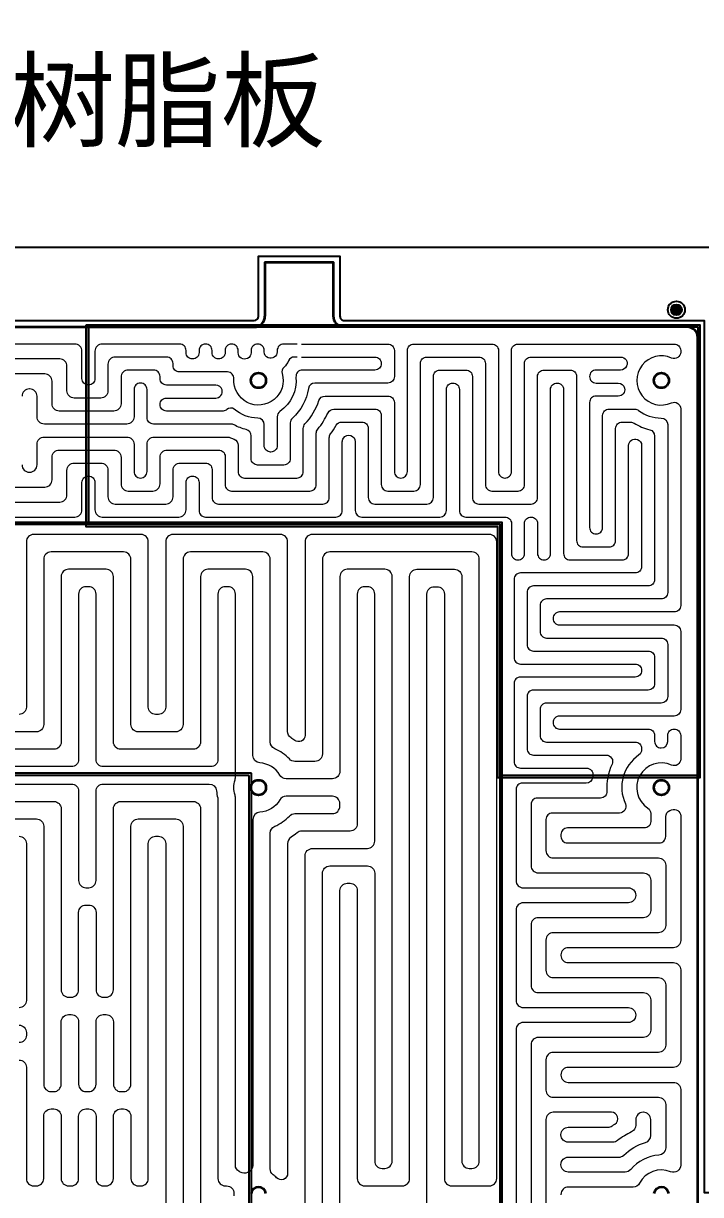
# Model space of a CAD drawing. Header units: millimetres. Extents: x -5937 to 68925, y -3068 to 5300.
# Drawn here: x 60488 to 60804, y 4191 to 4738 of the extents above; entities that cross this region are included whole.
import ezdxf

# ---------------------------------------------------------------- set-up
doc = ezdxf.new("R2010")
doc.units = ezdxf.units.MM
doc.header["$LTSCALE"] = 7
for name, color, linetype, lineweight in [('参照', 6, 'Continuous', 9), ('填充', 3, 'Continuous', 9), ('文字层', 5, 'Continuous', 25)]:
    doc.layers.add(name, color=color, linetype=linetype, lineweight=lineweight)
doc.layers.add('发热分区', color=20, linetype='Continuous')
doc.layers.add('菲林', color=21, linetype='Continuous')
doc.styles.add('宋体', font='simsun.ttf')

msp = doc.modelspace()

# ---------------------------------------------------------------- hatches: boundary and pattern name
at = {"layer": '填充', "ltscale": 10}
h = msp.add_hatch(color=3, dxfattribs=at)
h.dxf.hatch_style = 1
edge = h.paths.add_edge_path()
edge.add_arc((60793.154, 4604.056), 2.5, 540, 900)
edge = h.paths.add_edge_path(flags=16)
edge.add_arc((60793.154, 4604.056), 1.5, 540, 900)
h = msp.add_hatch(color=3, dxfattribs=at)
h.dxf.hatch_style = 1
edge = h.paths.add_edge_path()
edge.add_arc((60793.154, 4604.056), 0.95, 540, 900)
edge = h.paths.add_edge_path(flags=16)
edge.add_arc((60793.154, 4604.056), 0.55, 540, 900)

# ---------------------------------------------------------------- linework, layer by layer
at = {"color": 7, "linetype": 'Continuous', "lineweight": 35}
for points in [[(59655.154, 4601.056), (59655.154, 4626.056), (59639.154, 4626.056), (59623.154, 4626.056), (59623.154, 4601.056, -0.4142136), (59618.154, 4596.056), (59458.154, 4596.056, 0.4142136), (59453.154, 4591.056), (59453.154, 3791.056, 0.4142136), (59458.154, 3786.056), (60798.154, 3786.056, 0.4142136), (60803.154, 3791.056), (60803.154, 4591.056, 0.4142136), (60798.154, 4596.056), (60638.154, 4596.056, -0.4142136), (60633.154, 4601.056), (60633.154, 4626.056), (60617.154, 4626.056), (60601.154, 4626.056), (60601.154, 4601.056)], [(59655.154, 4601.056, 0.4142136), (59660.154, 4596.056), (60596.154, 4596.056, 0.4142136), (60601.154, 4601.056)], [(60601.618, 4191.556, 0.8660254), (60594.69, 4191.556)], [(60789.618, 4191.556, 0.8660254), (60782.69, 4191.556)]]:
    msp.add_lwpolyline(points, format="xyb", dxfattribs=at)
at = {"color": 4}
for points in [[(59737.488, 4596.056), (60518.82, 4596.056), (60518.82, 4504.801), (59737.488, 4504.801)], [(60803.154, 4386.616), (60710.899, 4386.616), (60710.899, 3995.496), (60803.154, 3995.496)]]:
    msp.add_lwpolyline(points, close=True, dxfattribs=at)
at = {"color": 5}
for points in [[(60517.82, 4597.056), (60804.154, 4597.056), (60804.154, 4385.616), (60709.899, 4385.616), (60709.899, 4502.801), (60517.82, 4502.801)], [(60518.82, 4596.056), (60803.154, 4596.056), (60803.154, 4386.616), (60710.899, 4386.616), (60710.899, 4503.801), (60518.82, 4503.801), (60518.82, 4596.056)]]:
    msp.add_lwpolyline(points, close=True, dxfattribs=at)
at = {"color": 7, "linetype": 'Continuous', "lineweight": 35}
for centre in [(60598.154, 4571.056), (60786.154, 4571.056), (60598.154, 4381.056), (60786.154, 4381.056)]:
    msp.add_circle(centre, 3.5, dxfattribs=at)
at = {"layer": '参照'}
for points in [[(60616.154, 4588.056), (60609.883, 4588.056, 0.4142136), (60606.883, 4585.056), (60606.883, 4584.377, -0.5388378), (60602.697, 4581.621, 0.0013685), (60602.64, 4581.645, -0.3011741), (60600.81, 4584.408), (60600.81, 4585.056, 0.4142136), (60597.81, 4588.056), (60597.737, 4588.056, 0.4142136), (60594.737, 4585.056), (60594.737, 4584.059, -0.2854735), (60593.064, 4581.369, 0.0014106), (60593.006, 4581.34, -0.5576947), (60588.663, 4584.022), (60588.663, 4585.056, 0.4142136), (60585.663, 4588.056), (60585.59, 4588.056, 0.4142136), (60582.59, 4585.056), (60582.59, 4584.077, -0.4142136), (60579.59, 4581.077), (60579.517, 4581.077, -0.4142136), (60576.517, 4584.077), (60576.517, 4585.056, 0.4142136), (60573.517, 4588.056), (60573.444, 4588.056, 0.4142136), (60570.444, 4585.056), (60570.444, 4584.077, -0.4142136), (60567.444, 4581.077), (60567.37, 4581.077, -0.4142136), (60564.37, 4584.077), (60564.37, 4585.056, 0.4142136), (60561.37, 4588.056), (60525.258, 4588.056, 0.4142136), (60521.858, 4584.656), (60521.858, 4571.931, -0.4142136), (60518.858, 4568.931), (60518.783, 4568.931, -0.4142136), (60515.783, 4571.931), (60515.783, 4584.656, 0.4142136), (60512.383, 4588.056), (60470.292, 4588.056, 0.4142136)], [(60618.154, 4588.056), (60658.543, 4588.056, -0.4142136), (60661.543, 4585.056), (60661.543, 4572.836, -0.4142136), (60658.543, 4569.836), (60624.464, 4569.836, 0.3683645), (60621.502, 4567.312, -0.1716852), (60613.952, 4553.462, 0.2129188), (60612.956, 4551.23), (60612.956, 4534.586, -0.4142136), (60609.956, 4531.586), (60597.737, 4531.586, -0.4142136), (60594.737, 4534.586), (60594.737, 4545.195, 0.3446375), (60592.459, 4548.106, -0.065042), (60586.755, 4550.339, 0.1264272), (60585.308, 4550.711), (60549.151, 4550.711, -0.4142136), (60546.151, 4553.711), (60546.151, 4566.836, 0.4142136), (60543.151, 4569.836), (60543.077, 4569.836, 0.4142136), (60540.077, 4566.836), (60540.077, 4554.111, -0.4142136), (60536.677, 4550.711), (60498.23, 4550.711, -0.4142136), (60494.83, 4554.111), (60494.83, 4563.703, 0.4142136), (60491.43, 4567.103), (60491.245, 4567.103, 0.4142136), (60487.845, 4563.703)], [(60487.845, 4531.646, 0.4142136), (60491.245, 4528.246), (60491.43, 4528.246, 0.4142136), (60494.83, 4531.646), (60494.83, 4541.238, -0.4142136), (60498.23, 4544.638), (60536.677, 4544.638, -0.4142136), (60540.077, 4541.238), (60540.077, 4528.513, 0.4142136), (60543.077, 4525.513), (60543.151, 4525.513, 0.4142136), (60546.151, 4528.513), (60546.151, 4541.238, -0.4142136), (60549.551, 4544.638), (60583.833, 4544.638, -0.1137458), (60585.146, 4544.335, 0.0153349), (60586.809, 4543.588, -0.303619), (60588.663, 4540.815), (60588.663, 4528.513, 0.4142136), (60591.663, 4525.513), (60616.03, 4525.513, 0.4142136), (60619.03, 4528.513), (60619.03, 4548.684, -0.1904787), (60619.841, 4550.736, 0.1086424), (60626.364, 4561.707, -0.3232996), (60629.212, 4563.763), (60658.543, 4563.763, -0.4142136), (60661.543, 4560.763), (60661.543, 4528.513, 0.4142136), (60664.543, 4525.513), (60664.616, 4525.513, 0.4142136), (60667.616, 4528.513), (60667.616, 4585.056, -0.4142136), (60670.616, 4588.056), (60707.129, 4588.056, -0.4142136), (60710.129, 4585.056), (60710.129, 4528.513, 0.4142136), (60713.129, 4525.513), (60713.202, 4525.513, 0.4142136), (60716.202, 4528.513), (60716.202, 4585.056, -0.4142136), (60719.202, 4588.056), (60792.154, 4588.056, -0.4142136), (60795.154, 4585.056), (60795.154, 4584.257, -0.5454633), (60790.913, 4581.525, 1.5529873), (60790.913, 4560.587, -0.5454633), (60795.154, 4557.856), (60795.154, 4465.988, -0.4142136), (60792.154, 4462.988), (60738.636, 4462.988, 0.4142136), (60735.636, 4459.988), (60735.636, 4459.914, 0.4142136), (60738.636, 4456.914), (60792.154, 4456.914, -0.4142136), (60795.154, 4453.914), (60795.154, 4417.402, -0.4142136), (60792.154, 4414.402), (60738.636, 4414.402, 0.4142136), (60735.636, 4411.402), (60735.636, 4411.328, 0.4142136), (60738.636, 4408.328), (60780.008, 4408.328, -0.4142136), (60783.008, 4405.328), (60783.008, 4402.536, 0.4162127), (60786.028, 4399.536, -0.0008527), (60786.091, 4399.536, 0.4132151), (60789.081, 4402.536), (60789.081, 4405.328, -0.4142136), (60792.081, 4408.328), (60792.154, 4408.328, -0.4142136), (60795.154, 4405.328), (60795.154, 4394.257, -0.5454633), (60790.913, 4391.525, 0.9252548), (60779.834, 4371.448, -0.2524047), (60781.186, 4368.942), (60781.186, 4365.171, -0.4142136), (60778.186, 4362.171), (60742.28, 4362.171, 0.4142136), (60739.28, 4359.171), (60739.28, 4358.187, 0.4142136), (60742.28, 4355.187), (60785.17, 4355.187, 0.4142136), (60788.17, 4358.187), (60788.17, 4367.451, -0.3141601), (60790.132, 4370.266, 0.0183539), (60790.913, 4370.587, -0.5454633), (60795.154, 4367.856), (60795.154, 4309.697, -0.4142136), (60791.754, 4306.297), (60742.68, 4306.297, 0.4142136), (60739.28, 4302.897), (60739.28, 4302.713, 0.4142136), (60742.68, 4299.313), (60791.754, 4299.313, -0.4142136), (60795.154, 4295.913), (60795.154, 4253.823, -0.4142136), (60791.754, 4250.423), (60742.68, 4250.423, 0.4142136), (60739.28, 4247.023), (60739.28, 4246.838, 0.4142136), (60742.68, 4243.438), (60791.754, 4243.438, -0.4142136), (60795.154, 4240.038), (60795.154, 4204.855, -0.5322047), (60790.476, 4201.705, 0.386471), (60775.967, 4196.375, -0.2793546), (60772.953, 4194.548), (60742.68, 4194.548, 0.4142136), (60739.28, 4191.148), (60739.28, 4190.964, 0.4142136)], [(60616.154, 4581.983), (60614.936, 4581.983, 0.2956025), (60612.198, 4580.209, -0.1047364), (60610.081, 4577.305, 0.2873651), (60609.204, 4574.243, -1.1900037), (60586.679, 4571.808, 0.4335072), (60583.685, 4575.004), (60561.297, 4575.004, -0.4142136), (60558.297, 4578.004), (60558.297, 4578.983, 0.4142136), (60555.297, 4581.983), (60531.331, 4581.983, 0.4142136), (60527.931, 4578.583), (60527.931, 4566.258, -0.4142136), (60524.531, 4562.858), (60512.198, 4562.858, -0.4142136), (60508.798, 4566.258), (60508.798, 4577.672, 0.4142136), (60505.398, 4581.072), (60477.277, 4581.072, 0.4142136)], [(60618.154, 4581.983), (60652.469, 4581.983, -0.4142136), (60655.469, 4578.983), (60655.469, 4578.91, -0.4142136), (60652.469, 4575.91), (60618.644, 4575.91, 0.4408907), (60615.656, 4572.639, -0.2698716), (60608.173, 4556.619, 0.2458175), (60606.883, 4554.154), (60606.883, 4540.659, -0.4142136), (60603.883, 4537.659), (60603.81, 4537.659, -0.4142136), (60600.81, 4540.659), (60600.81, 4550.486, 0.4093196), (60597.86, 4553.486, -0.1719683), (60586.861, 4557.592, 0.3803502), (60583.407, 4557.492, -0.1912478), (60581.623, 4556.784), (60555.224, 4556.784, -0.4142136), (60552.224, 4559.784), (60552.224, 4559.858, -0.4142136), (60555.224, 4562.858), (60578.249, 4562.858, 0.4911767), (60581.152, 4566.616, -0.0009197), (60581.135, 4566.678, 0.3422498), (60578.23, 4568.931), (60555.224, 4568.931, -0.4142136), (60552.224, 4571.931), (60552.224, 4572.91, 0.4142136), (60549.224, 4575.91), (60537.404, 4575.91, 0.4142136), (60534.004, 4572.51), (60534.004, 4560.184, -0.4142136), (60530.604, 4556.784), (60505.214, 4556.784, -0.4142136), (60501.814, 4560.184), (60501.814, 4570.688, 0.4142136), (60498.414, 4574.088), (60484.261, 4574.088, 0.4142136)], [(60484.261, 4521.261), (60498.414, 4521.261, 0.4142136), (60501.814, 4524.661), (60501.814, 4535.165, -0.4142136), (60505.214, 4538.565), (60530.604, 4538.565, -0.4142136), (60534.004, 4535.165), (60534.004, 4522.839, 0.4142136), (60537.404, 4519.439), (60548.824, 4519.439, 0.4142136), (60552.224, 4522.839), (60552.224, 4535.165, -0.4142136), (60555.624, 4538.565), (60579.59, 4538.565, -0.4142136), (60582.59, 4535.565), (60582.59, 4522.439, 0.4142136), (60585.59, 4519.439), (60622.103, 4519.439, 0.4142136), (60625.103, 4522.439), (60625.103, 4546.401, -0.1739129), (60625.787, 4548.307, 0.0633907), (60630.605, 4555.956, -0.2916887), (60633.325, 4557.69), (60652.469, 4557.69, -0.4142136), (60655.469, 4554.69), (60655.469, 4522.439, 0.4142136), (60658.469, 4519.439), (60670.689, 4519.439, 0.4142136), (60673.689, 4522.439), (60673.689, 4578.983, -0.4142136), (60676.689, 4581.983), (60701.055, 4581.983, -0.4142136), (60704.055, 4578.983), (60704.055, 4522.439, 0.4142136), (60707.055, 4519.439), (60719.275, 4519.439, 0.4142136), (60722.275, 4522.439), (60722.275, 4578.983, -0.4142136), (60725.275, 4581.983), (60767.17, 4581.983, -0.5354217), (60769.938, 4577.827, 0.000964), (60769.912, 4577.765, -0.3036263), (60767.139, 4575.91), (60755.641, 4575.91, 0.4142136), (60752.641, 4572.91), (60752.641, 4572.836, 0.4142136), (60755.641, 4569.836), (60766.019, 4569.836, -0.3549237), (60768.955, 4567.452, 0.0009099), (60768.968, 4567.389, -0.4772146), (60766.034, 4563.763), (60755.641, 4563.763, 0.4142136), (60752.641, 4560.763), (60752.641, 4502.427, 0.4142136), (60755.641, 4499.427), (60755.715, 4499.427, 0.4142136), (60758.715, 4502.427), (60758.715, 4554.69, -0.4142136), (60761.715, 4557.69), (60773.689, 4557.69, -0.1641832), (60775.506, 4557.077, 0.1632692), (60786.092, 4553.483, -0.4131711), (60789.081, 4550.483), (60789.081, 4472.061, -0.4142136), (60786.081, 4469.061), (60732.563, 4469.061, 0.4142136), (60729.563, 4466.061), (60729.563, 4453.841, 0.4142136), (60732.563, 4450.841), (60786.081, 4450.841, -0.4142136), (60789.081, 4447.841), (60789.081, 4423.475, -0.4142136), (60786.081, 4420.475), (60732.563, 4420.475, 0.4142136), (60729.563, 4417.475), (60729.563, 4405.255, 0.4142136), (60732.563, 4402.255), (60773.934, 4402.255, -0.4142136), (60776.934, 4399.255), (60776.934, 4398.722, -0.2462117), (60775.641, 4396.254, 0.3630135), (60769.335, 4373.399, -0.5456662), (60766.605, 4369.156), (60735.296, 4369.156, 0.4142136), (60732.296, 4366.156), (60732.296, 4351.603, 0.4142136), (60735.696, 4348.203), (60784.77, 4348.203, -0.4142136), (60788.17, 4344.803), (60788.17, 4316.681, -0.4142136), (60784.77, 4313.281), (60735.696, 4313.281, 0.4142136), (60732.296, 4309.881), (60732.296, 4295.728, 0.4142136), (60735.696, 4292.328), (60784.77, 4292.328, -0.4142136), (60788.17, 4288.928), (60788.17, 4260.807, -0.4142136), (60784.77, 4257.407), (60735.696, 4257.407, 0.4142136), (60732.296, 4254.007), (60732.296, 4239.854, 0.4142136), (60735.696, 4236.454), (60784.77, 4236.454, -0.4142136), (60788.17, 4233.054), (60788.17, 4212.885, -0.3957834), (60784.985, 4209.491, 0.2079698), (60771.876, 4202.776, -0.2245436), (60769.248, 4201.533), (60742.68, 4201.533, -0.4142136), (60739.28, 4204.933), (60739.28, 4205.117, -0.4142136), (60742.68, 4208.517), (60766.222, 4208.517, 0.1930017), (60768.571, 4209.459, -0.1176256), (60778.772, 4215.414, 0.3304233), (60781.186, 4218.668), (60781.186, 4226.07, 0.4142136), (60777.786, 4229.47), (60777.601, 4229.47, 0.4142136), (60774.201, 4226.07), (60774.201, 4223.433, -0.2897214), (60772.258, 4220.361, 0.059561), (60765.742, 4216.259, -0.1718518), (60763.602, 4215.501), (60742.68, 4215.501, -0.4142136), (60739.28, 4218.901), (60739.28, 4219.086, -0.4142136), (60742.68, 4222.486), (60761.258, 4222.486, 0.1564032), (60763.236, 4223.12, -0.009475), (60764.467, 4223.965, 0.744119), (60762.816, 4229.47), (60735.696, 4229.47, 0.4142136), (60732.296, 4226.07), (60732.296, 4156.043, 0.4142136)], [(60477.277, 4514.277), (60505.398, 4514.277, 0.4142136), (60508.798, 4517.677), (60508.798, 4529.091, -0.4142136), (60512.198, 4532.491), (60524.531, 4532.491, -0.4142136), (60527.931, 4529.091), (60527.931, 4516.766, 0.4142136), (60531.331, 4513.366), (60554.897, 4513.366, 0.4142136), (60558.297, 4516.766), (60558.297, 4529.091, -0.4142136), (60561.697, 4532.491), (60573.517, 4532.491, -0.4142136), (60576.517, 4529.491), (60576.517, 4516.366, 0.4142136), (60579.517, 4513.366), (60628.176, 4513.366, 0.4142136), (60631.176, 4516.366), (60631.176, 4544.311, -0.1610351), (60631.768, 4546.1, 0.0287271), (60634.407, 4550.117, -0.2679005), (60637.004, 4551.617), (60646.396, 4551.617, -0.4142136), (60649.396, 4548.617), (60649.396, 4516.366, 0.4142136), (60652.396, 4513.366), (60676.762, 4513.366, 0.4142136), (60679.762, 4516.366), (60679.762, 4572.91, -0.4142136), (60682.762, 4575.91), (60694.982, 4575.91, -0.4142136), (60697.982, 4572.91), (60697.982, 4516.366, 0.4142136), (60700.982, 4513.366), (60725.348, 4513.366, 0.4142136), (60728.348, 4516.366), (60728.348, 4572.91, -0.4142136), (60731.348, 4575.91), (60743.568, 4575.91, -0.4142136), (60746.568, 4572.91), (60746.568, 4496.354, 0.4142136), (60749.568, 4493.354), (60761.788, 4493.354, 0.4142136), (60764.788, 4496.354), (60764.788, 4548.617, -0.4142136), (60767.788, 4551.617), (60771.785, 4551.617, -0.1433611), (60773.403, 4551.143, 0.0843982), (60780.7, 4548.048, -0.3475682), (60783.008, 4545.129), (60783.008, 4478.134, -0.4142136), (60780.008, 4475.134), (60726.489, 4475.134, 0.4142136), (60723.489, 4472.134), (60723.489, 4447.768, 0.4142136), (60726.489, 4444.768), (60780.008, 4444.768, -0.4142136), (60783.008, 4441.768), (60783.008, 4429.548, -0.4142136), (60780.008, 4426.548), (60726.489, 4426.548, 0.4142136), (60723.489, 4423.548), (60723.489, 4399.182, 0.4142136), (60726.489, 4396.182), (60760.407, 4396.182, -0.549855), (60763.121, 4391.904, 0.1275635), (60760.752, 4379.342, -0.4340898), (60757.759, 4376.14), (60728.311, 4376.14, 0.4142136), (60725.311, 4373.14), (60725.311, 4344.619, 0.4142136), (60728.711, 4341.219), (60777.786, 4341.219, -0.4142136), (60781.186, 4337.819), (60781.186, 4323.666, -0.4142136), (60777.786, 4320.266), (60728.711, 4320.266, 0.4142136), (60725.311, 4316.866), (60725.311, 4288.744, 0.4142136), (60728.711, 4285.344), (60777.786, 4285.344, -0.4142136), (60781.186, 4281.944), (60781.186, 4267.791, -0.4142136), (60777.786, 4264.391), (60728.711, 4264.391, 0.4142136), (60725.311, 4260.991), (60725.311, 4121.121, 0.4142136)], [(60470.292, 4507.293), (60512.383, 4507.293, 0.4142136), (60515.783, 4510.693), (60515.783, 4523.418, -0.4142136), (60518.783, 4526.418), (60518.858, 4526.418, -0.4142136), (60521.858, 4523.418), (60521.858, 4510.693, 0.4142136), (60525.258, 4507.293), (60560.97, 4507.293, 0.4142136), (60564.37, 4510.693), (60564.37, 4523.418, -0.4142136), (60567.37, 4526.418), (60567.444, 4526.418, -0.4142136), (60570.444, 4523.418), (60570.444, 4510.293, 0.4142136), (60573.444, 4507.293), (60634.249, 4507.293, 0.4142136), (60637.249, 4510.293), (60637.249, 4542.374, -0.150652), (60637.77, 4544.063, 0.0006398), (60637.839, 4544.165, -0.7391338), (60643.323, 4542.482), (60643.323, 4510.293, 0.4142136), (60646.323, 4507.293), (60682.836, 4507.293, 0.4142136), (60685.836, 4510.293), (60685.836, 4566.836, -0.4142136), (60688.836, 4569.836), (60688.909, 4569.836, -0.4142136), (60691.909, 4566.836), (60691.909, 4510.293, 0.4142136), (60694.909, 4507.293), (60713.202, 4507.293, -0.4142136), (60716.202, 4504.293), (60716.202, 4490.281, 0.4142136), (60719.202, 4487.281), (60719.275, 4487.281, 0.4142136), (60722.275, 4490.281), (60722.275, 4504.293, -0.4142136), (60725.275, 4507.293), (60725.348, 4507.293, -0.4142136), (60728.348, 4504.293), (60728.348, 4490.281, 0.4142136), (60731.348, 4487.281), (60731.422, 4487.281, 0.4142136), (60734.422, 4490.281), (60734.422, 4566.836, -0.4142136), (60737.422, 4569.836), (60737.495, 4569.836, -0.4142136), (60740.495, 4566.836), (60740.495, 4490.281, 0.4142136), (60743.495, 4487.281), (60767.861, 4487.281, 0.4142136), (60770.861, 4490.281), (60770.861, 4540.734, -0.5320931), (60774.988, 4543.515, 0.0006037), (60775.055, 4543.488, -0.3060639), (60776.934, 4540.705), (60776.934, 4484.208, -0.4142136), (60773.934, 4481.208), (60720.416, 4481.208, 0.4142136), (60717.416, 4478.208), (60717.416, 4441.695, 0.4142136), (60720.416, 4438.695), (60773.934, 4438.695, -0.4142136), (60776.934, 4435.695), (60776.934, 4435.621, -0.4142136), (60773.934, 4432.621), (60720.416, 4432.621, 0.4142136), (60717.416, 4429.621), (60717.416, 4393.109, 0.4142136), (60720.416, 4390.109), (60751.235, 4390.109, -0.465421), (60754.191, 4386.596, 0.0070308), (60754.048, 4385.695, -0.3727824), (60751.078, 4383.124), (60721.327, 4383.124, 0.4142136), (60718.327, 4380.124), (60718.327, 4337.634, 0.4142136), (60721.727, 4334.234), (60770.801, 4334.234, -0.4142136), (60774.201, 4330.834), (60774.201, 4330.65, -0.4142136), (60770.801, 4327.25), (60721.727, 4327.25, 0.4142136), (60718.327, 4323.85), (60718.327, 4281.76, 0.4142136), (60721.727, 4278.36), (60770.801, 4278.36, -0.4142136), (60774.201, 4274.96), (60774.201, 4274.776, -0.4142136), (60770.801, 4271.376), (60721.727, 4271.376, 0.4142136), (60718.327, 4267.976), (60718.327, 4114.137, 0.4142136)], [(60676.777, 3910.731), (60676.777, 4471.382, -0.4142136), (60680.177, 4474.782), (60681.505, 4474.782, -0.4142136), (60684.905, 4471.382), (60684.905, 4198.52, 0.4142136), (60688.305, 4195.12), (60705.888, 4195.12, 0.4142136), (60709.288, 4198.52), (60709.288, 4495.765, 0.4142136), (60705.888, 4499.165), (60623.283, 4499.165, 0.4142136), (60619.883, 4495.765), (60619.883, 4405.452, -0.6219252), (60615.056, 4403.072, 0.0189531), (60613.341, 4404.289, -0.2531741), (60611.756, 4407.219), (60611.756, 4495.765, 0.4142136), (60608.356, 4499.165), (60558.262, 4499.165, 0.4142136), (60554.862, 4495.765), (60554.862, 4418.584, -0.4142136), (60551.462, 4415.184), (60550.134, 4415.184, -0.4142136), (60546.734, 4418.584), (60546.734, 4495.765, 0.4142136), (60543.334, 4499.165), (60493.24, 4499.165, 0.4142136), (60489.84, 4495.765), (60489.84, 4418.584, -0.4142136), (60486.44, 4415.184)], [(60636.139, 4049.16), (60636.139, 4332.953, -0.4142136), (60639.539, 4336.353), (60640.866, 4336.353, -0.4142136), (60644.266, 4332.953), (60644.266, 4198.52, 0.4142136), (60647.666, 4195.12), (60665.25, 4195.12, 0.4142136), (60668.65, 4198.52), (60668.65, 4479.51, -0.4142136), (60672.05, 4482.91), (60689.633, 4482.91, -0.4142136), (60693.033, 4479.51), (60693.033, 4206.648, 0.4142136), (60696.433, 4203.248), (60697.761, 4203.248, 0.4142136), (60701.161, 4206.648), (60701.161, 4487.637, 0.4142136), (60697.761, 4491.037), (60631.411, 4491.037, 0.4142136), (60628.011, 4487.637), (60628.011, 4396.748, -0.4142136), (60624.511, 4393.248), (60615.145, 4393.248, -0.2092571), (60612.574, 4394.373, 0.1070724), (60605.77, 4399.147, -0.3017751), (60603.628, 4402.372), (60603.628, 4487.637, 0.4142136), (60600.228, 4491.037), (60566.389, 4491.037, 0.4142136), (60562.989, 4487.637), (60562.989, 4410.457, -0.4142136), (60559.589, 4407.057), (60542.006, 4407.057, -0.4142136), (60538.606, 4410.457), (60538.606, 4487.637, 0.4142136), (60535.206, 4491.037), (60501.367, 4491.037, 0.4142136), (60497.967, 4487.637), (60497.967, 4410.457, -0.4142136), (60494.567, 4407.057), (60476.984, 4407.057, -0.4142136)], [(60628.011, 4041.032), (60628.011, 4341.081, -0.4142136), (60631.411, 4344.481), (60648.994, 4344.481, -0.4142136), (60652.394, 4341.081), (60652.394, 4206.648, 0.4142136), (60655.794, 4203.248), (60657.122, 4203.248, 0.4142136), (60660.522, 4206.648), (60660.522, 4479.51, 0.4142136), (60657.122, 4482.91), (60639.539, 4482.91, 0.4142136), (60636.139, 4479.51), (60636.139, 4388.62, -0.4142136), (60632.639, 4385.12), (60611.108, 4385.12, -0.2666305), (60608.085, 4386.855, 0.2515776), (60598.803, 4392.538, -0.3977826), (60595.5, 4396.032), (60595.5, 4479.51, 0.4142136), (60592.1, 4482.91), (60574.517, 4482.91, 0.4142136), (60571.117, 4479.51), (60571.117, 4402.329, -0.4142136), (60567.717, 4398.929), (60533.878, 4398.929, -0.4142136), (60530.478, 4402.329), (60530.478, 4479.51, 0.4142136), (60527.078, 4482.91), (60509.495, 4482.91, 0.4142136), (60506.095, 4479.51), (60506.095, 4402.329, -0.4142136), (60502.695, 4398.929), (60468.857, 4398.929, -0.4142136)], [(60619.883, 4032.904), (60619.883, 4349.109, -0.4142136), (60623.383, 4352.609), (60648.994, 4352.609, 0.4142136), (60652.394, 4356.009), (60652.394, 4471.382, 0.4142136), (60648.994, 4474.782), (60647.666, 4474.782, 0.4142136), (60644.266, 4471.382), (60644.266, 4364.137, -0.4142136), (60640.866, 4360.737), (60618.392, 4360.737, 0.1779113), (60616.126, 4359.904, -0.031344), (60613.341, 4357.823, 0.2531741), (60611.756, 4354.894), (60611.756, 4200.949, -0.6807541), (60606.562, 4198.902, 0.0455386), (60605.003, 4200.294, -0.2375353), (60603.628, 4203.026), (60603.628, 4359.74, -0.3017751), (60605.77, 4362.966, 0.1070724), (60612.574, 4367.739, -0.2092571), (60615.145, 4368.865), (60632.639, 4368.865, 0.4142136), (60636.139, 4372.365), (60636.139, 4373.492, 0.4142136), (60632.639, 4376.992), (60611.108, 4376.992, 0.2666305), (60608.085, 4375.257, -0.2515776), (60598.803, 4369.575, 0.3977826), (60595.5, 4366.08), (60595.5, 4204.671, -0.2963387), (60593.482, 4201.564, 0.0113501), (60593.01, 4201.341, -0.2633699), (60589.664, 4201.513, 0.0143471), (60589.116, 4201.84, -0.2718953), (60587.372, 4204.809), (60587.372, 4376.486, 0.0780936), (60587.209, 4377.529, -0.1571456), (60587.209, 4384.583, 0.0780936), (60587.372, 4385.626), (60587.372, 4471.382, 0.4142136), (60583.972, 4474.782), (60582.645, 4474.782, 0.4142136), (60579.245, 4471.382), (60579.245, 4394.201, -0.4142136), (60575.845, 4390.801), (60525.751, 4390.801, -0.4142136), (60522.351, 4394.201), (60522.351, 4471.382, 0.4142136), (60518.951, 4474.782), (60517.623, 4474.782, 0.4142136), (60514.223, 4471.382), (60514.223, 4394.201, -0.4142136), (60510.823, 4390.801), (60460.729, 4390.801, -0.4142136)], [(60460.729, 4382.673), (60510.823, 4382.673, -0.4142136), (60514.223, 4379.273), (60514.223, 4337.702, 0.4142136), (60517.623, 4334.302), (60518.951, 4334.302, 0.4142136), (60522.351, 4337.702), (60522.351, 4379.273, -0.4142136), (60525.751, 4382.673), (60575.195, 4382.673, -0.391694), (60578.585, 4379.537, 0.0432657), (60579.139, 4376.192, -0.0626942), (60579.245, 4375.349), (60579.245, 4198.52, 0.4142136), (60582.645, 4195.12), (60583.269, 4195.12, -0.4273287), (60586.666, 4191.569, 0.0222883), (60586.666, 4190.544, -0.4273287)], [(60468.857, 4374.546), (60502.695, 4374.546, -0.4142136), (60506.095, 4371.146), (60506.095, 4286.602, 0.4142136), (60509.495, 4283.202), (60510.823, 4283.202, 0.4142136), (60514.223, 4286.602), (60514.223, 4322.774, -0.4142136), (60517.623, 4326.174), (60518.951, 4326.174, -0.4142136), (60522.351, 4322.774), (60522.351, 4286.602, 0.4142136), (60525.751, 4283.202), (60527.078, 4283.202, 0.4142136), (60530.478, 4286.602), (60530.478, 4371.146, -0.4142136), (60533.878, 4374.546), (60567.717, 4374.546, -0.4142136), (60571.117, 4371.146), (60571.117, 4010.967, -0.4142136)], [(60476.984, 4366.418), (60494.567, 4366.418, -0.4142136), (60497.967, 4363.018), (60497.967, 4242.543, 0.4142136), (60501.367, 4239.143), (60502.695, 4239.143, 0.4142136), (60506.095, 4242.543), (60506.095, 4271.674, -0.4142136), (60509.495, 4275.074), (60510.823, 4275.074, -0.4142136), (60514.223, 4271.674), (60514.223, 4242.543, 0.4142136), (60517.623, 4239.143), (60518.951, 4239.143, 0.4142136), (60522.351, 4242.543), (60522.351, 4271.674, -0.4142136), (60525.751, 4275.074), (60527.078, 4275.074, -0.4142136), (60530.478, 4271.674), (60530.478, 4242.543, 0.4142136), (60533.878, 4239.143), (60535.206, 4239.143, 0.4142136), (60538.606, 4242.543), (60538.606, 4363.018, -0.4142136), (60542.006, 4366.418), (60559.589, 4366.418, -0.4142136), (60562.989, 4363.018), (60562.989, 4019.094, -0.4142136)], [(60486.44, 4358.29, -0.4142136), (60489.84, 4354.89), (60489.84, 4281.648, -0.4142136), (60486.44, 4278.248)], [(60486.44, 4253.865, -0.4142136), (60489.84, 4250.465), (60489.84, 4198.52, 0.4142136), (60493.24, 4195.12), (60494.567, 4195.12, 0.4142136), (60497.967, 4198.52), (60497.967, 4227.615, -0.4142136), (60501.367, 4231.015), (60502.695, 4231.015, -0.4142136), (60506.095, 4227.615), (60506.095, 4198.52, 0.4142136), (60509.495, 4195.12), (60510.823, 4195.12, 0.4142136), (60514.223, 4198.52), (60514.223, 4227.615, -0.4142136), (60517.623, 4231.015), (60518.951, 4231.015, -0.4142136), (60522.351, 4227.615), (60522.351, 4198.52, 0.4142136), (60525.751, 4195.12), (60527.078, 4195.12, 0.4142136), (60530.478, 4198.52), (60530.478, 4227.615, -0.4142136), (60533.878, 4231.015), (60535.206, 4231.015, -0.4142136), (60538.606, 4227.615), (60538.606, 4198.52, 0.4142136), (60542.006, 4195.12), (60543.334, 4195.12, 0.4142136), (60546.734, 4198.52), (60546.734, 4354.89, -0.4142136), (60550.134, 4358.29), (60551.462, 4358.29, -0.4142136), (60554.862, 4354.89), (60554.862, 4027.222, -0.4142136)], [(60486.44, 4270.12, -0.4142136), (60489.84, 4266.72), (60489.84, 4265.392, -0.4142136), (60486.44, 4261.992)]]:
    msp.add_lwpolyline(points, format="xyb", dxfattribs=at)
at = {"layer": '发热分区', "color": 2}
for points in [[(59544.41, 4504.801), (59544.41, 3877.312), (60711.899, 3877.312), (60711.899, 4504.801)], [(59545.41, 4503.801), (59545.41, 3878.312), (60710.899, 3878.312), (60710.899, 4503.801)], [(60594.835, 4387.737), (59661.473, 4387.737), (59661.473, 3994.375), (60594.835, 3994.375)], [(60593.835, 4386.737), (59662.473, 4386.737), (59662.473, 3995.375), (60593.835, 3995.375)]]:
    msp.add_lwpolyline(points, close=True, dxfattribs=at)
at = {"layer": '菲林'}
msp.add_lwpolyline([(60815.654, 4192.056), (60815.654, 4630.056, 0.4142136), (60812.654, 4633.056), (60129.154, 4633.056), (60129.154, 4599.056), (60596.154, 4599.056, 0.4142135), (60598.154, 4601.056), (60598.154, 4629.056), (60636.154, 4629.056), (60636.154, 4601.056, 0.4142136), (60638.154, 4599.056), (60806.154, 4599.056), (60806.154, 4192.056)], format="xyb", close=True, dxfattribs=at)
for radius in [4, 2.5, 1.5, 0.95, 0.55]:
    msp.add_circle((60793.154, 4604.056), radius, dxfattribs=at)

# ---------------------------------------------------------------- texts
at = {"layer": '文字层', "color": 7, "linetype": 'Continuous', "lineweight": 0, "ltscale": 10, "insert": (59575.215, 4719.706), "char_height": 36, "attachment_point": 1, "style": '宋体', "bg_fill": 2}
msp.add_mtext_dynamic_manual_height_columns('CXT-3278 菲林图 SUS304 0.05T+黄色环氧树脂板', width=1208.88574, gutter_width=17.5, heights=[-48.067], dxfattribs=at)

# ---------------------------------------------------------------- next in the draw order: texts
at = {"layer": '菲林', "insert": (61970.085, 4621.781), "char_height": 5, "attachment_point": 1, "rotation": 180, "style": '宋体', "bg_fill": 2}
msp.add_mtext_dynamic_manual_height_columns('{\\fSimHei|b0|i0|c134|p49;CXT-3278(R30.98-32.27-33.55Ω)SUS304 0.05T 1350-810 20250918}', width=1208.88574, gutter_width=17.5, heights=[-6.152], dxfattribs=at)

doc.saveas('drawing.dxf')
